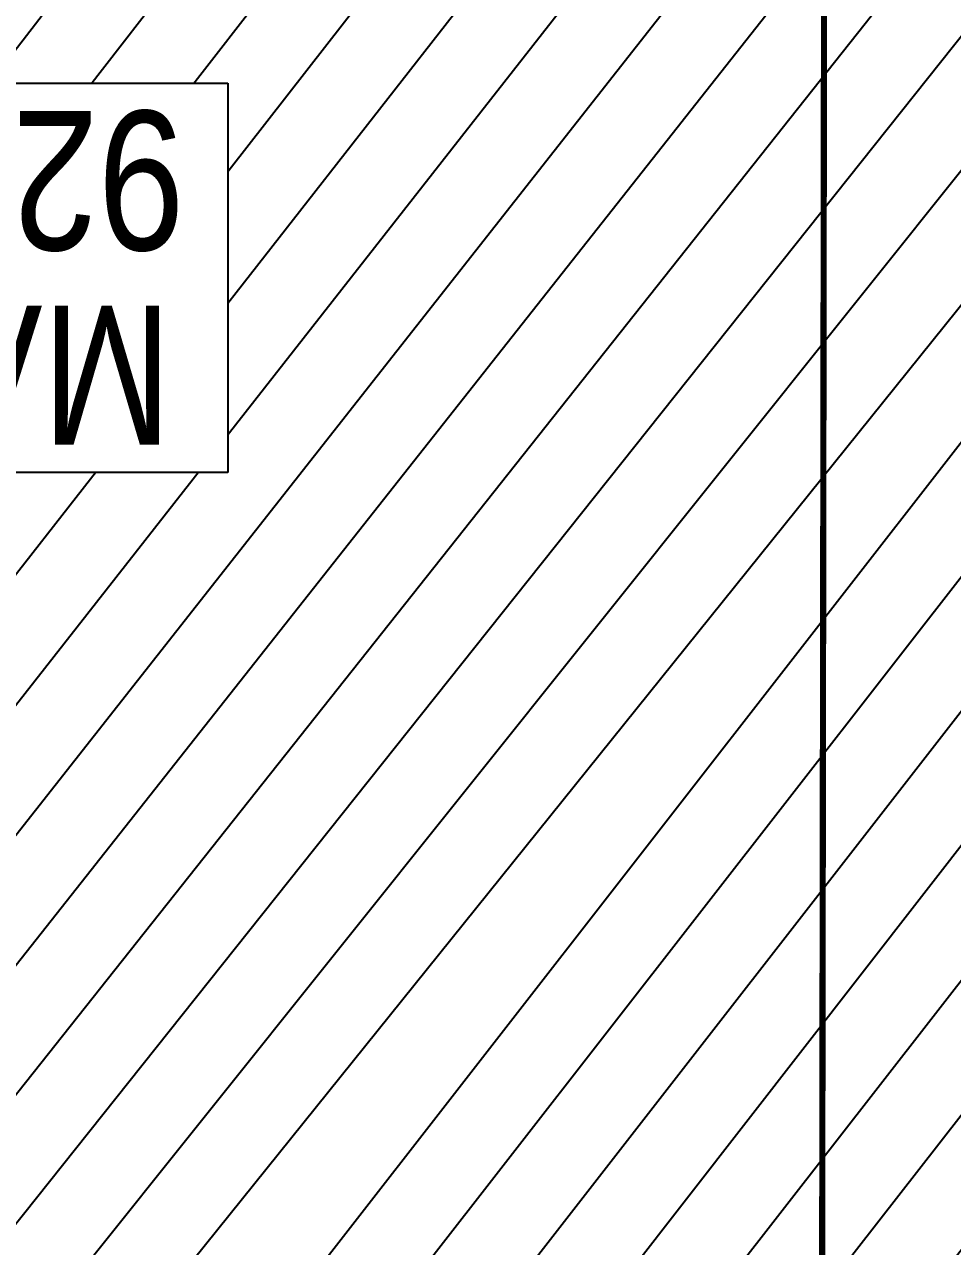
# Model space of a CAD drawing. Header units: centimetres. Extents: x -6122352 to 7132207, y -1694241 to 1947892.
# Drawn here: x 125755 to 128760, y -99115 to -95160 of the extents above; entities that cross this region are included whole.
import ezdxf
from ezdxf.xclip import XClip

# ---------------------------------------------------------------- set-up
doc = ezdxf.new("R2010")
doc.units = ezdxf.units.CM
doc.header["$MEASUREMENT"] = 0
doc.header["$XCLIPFRAME"] = 2
for name, pattern in [('DASHED2', [0.375, 0.25, -0.125]), ('XR-AR-END-SETTING OUT PLAN$0$23585-XR-AR-END-GROUND FLOOR$0$23261-XR-AR-SI-GF$0$HIDDEN', [0.375, 0.25, -0.125]), ('XR-AR-END-SETTING OUT PLAN$0$23585-XR-AR-END-GROUND FLOOR$0$XR-END-GROUND FLOOR PLAN$0$xf_6a1$0$DASHED', [0.75, 0.5, -0.25])]:
    doc.linetypes.add(name, pattern=pattern)
for name, color, linetype in [('00-MI-DIM', 7, 'Continuous'), ('@MI-REF LAYER', 7, 'Continuous'), ('B_TH_4', 7, 'Continuous')]:
    doc.layers.add(name, color=color, linetype=linetype)
for name, color, linetype, lineweight in [('@ Foundations', 4, 'DASHED2', 50), ('XR-AR-END-SETTING OUT PLAN$0$23585-XR-AR-END-GROUND FLOOR$0$A-EQUP-KITN-PLAN', 202, 'Continuous', 9), ('XR-AR-END-SETTING OUT PLAN$0$23585-XR-AR-END-GROUND FLOOR$0$A-FLOR-OVHD', 9, 'XR-AR-END-SETTING OUT PLAN$0$23585-XR-AR-END-GROUND FLOOR$0$23261-XR-AR-SI-GF$0$HIDDEN', 15), ('XR-AR-END-SETTING OUT PLAN$0$23585-XR-AR-END-GROUND FLOOR$0$A-GLAZ-SILL', 8, 'Continuous', 5), ('XR-AR-END-SETTING OUT PLAN$0$23585-XR-AR-END-GROUND FLOOR$0$A-GLAZ-WNDO', 232, 'Continuous', 9), ('XR-AR-END-SETTING OUT PLAN$0$23585-XR-AR-END-GROUND FLOOR$0$A-WALL', 7, 'Continuous', 30), ('XR-AR-END-SETTING OUT PLAN$0$23585-XR-AR-END-GROUND FLOOR$0$S-COLS', 51, 'Continuous', 40), ('XR-AR-END-SETTING OUT PLAN$0$23585-XR-AR-END-GROUND FLOOR$0$S-COLS-PATT', 8, 'Continuous', 5)]:
    doc.layers.add(name, color=color, linetype=linetype, lineweight=lineweight)
doc.styles.add('Xref group 33-41$0$Overall SOP Plan$0$LAC-609-NG10-1-XREF-GRID-125SC$0$GRID-DIM-NO', font='arial.ttf', dxfattribs={"width": 0.8})

# ---------------------------------------------------------------- blocks, each defined once
blk = doc.blocks.new('XR-AR-END-SETTING OUT PLAN$0$23585-XR-AR-END-GROUND FLOOR$0$XR-END-GROUND FLOOR PLAN$0$A$C69996ABC')
at = {"layer": 'XR-AR-END-SETTING OUT PLAN$0$23585-XR-AR-END-GROUND FLOOR$0$A-GLAZ-SILL'}
blk.add_line((0.2499999770720933, 0.9999993968456202), (0.249999977072207, 0.0999993968456252), dxfattribs=at)
at = {"layer": 'XR-AR-END-SETTING OUT PLAN$0$23585-XR-AR-END-GROUND FLOOR$0$A-GLAZ-WNDO'}
for p, q in [((-2.292778056300904e-08, 0.9999993968456202), (-2.292778056300904e-08, 0.9499993968456231)), ((0.2499999770720933, 0.9999993968456202), (-2.292778056300904e-08, 0.9999993968456202)), ((0.1499999770722127, 0.9499993968456231), (0.1499999770722127, 0.9999993968456202)), ((0.1499999770722109, 0.999999396845622), (0.1499999770722127, 0.09999939684562342)), ((-2.292778056300904e-08, 0.9499993968456231), (0.1499999770722127, 0.9499993968456231)), ((-2.292778056300904e-08, 0.9499993968456231), (-2.292778056300904e-08, 0.1499993968456224)), ((0.1499999770722127, 0.1499993968456224), (-2.292778056300904e-08, 0.1499993968456224)), ((-2.292787470992153e-08, 0.09999939684561099), (-2.292787470992153e-08, 0.1499993968456099)), ((0.1499999770722127, 0.0999993968456252), (0.1499999770722127, 0.1499993968456224)), ((0.249999977072207, 0.0999993968456252), (-2.292778056300904e-08, 0.0999993968456252))]:
    blk.add_line(p, q, dxfattribs=at)
blk.add_lwpolyline([(-2.292779299750691e-08, 0.9499993968456231), (-2.292779299750691e-08, 0.1499993968456224), (0.04999997707220416, 0.1499993968456224), (0.04999997707220416, 0.9499993968456231)], close=True, dxfattribs=at)
blk.add_lwpolyline([(0.04999997707215442, 0.0999993968456181), (-2.292784451185526e-08, 0.0999993968456181)], dxfattribs=at)
blk = doc.blocks.new('XR-AR-END-SETTING OUT PLAN$0$23585-XR-AR-END-GROUND FLOOR$0$A$C75a8815d')
at = {"layer": 'XR-AR-END-SETTING OUT PLAN$0$23585-XR-AR-END-GROUND FLOOR$0$S-COLS', "color": 252, "lineweight": 30}
blk.add_lwpolyline([(-0.02568697929382324, 8599.999128341675), (-0.02568745613098145, 7599.999128580093), (249.974312543869, 7599.999128341675), (249.9743130207062, 8599.999128341675)], close=True, dxfattribs=at)
blk = doc.blocks.new('XR-AR-END-SETTING OUT PLAN')
at = {"layer": 'XR-AR-END-SETTING OUT PLAN$0$23585-XR-AR-END-GROUND FLOOR$0$A-EQUP-KITN-PLAN', "color": 8}
for p, q in [((3650.109346702695, 14099.99880218506), (5250.113769307733, 14099.9988026619)), ((3650.1093467623, 13849.9988026619), (3650.109346702695, 14099.99880218506)), ((5250.113769546151, 13849.99880218506), (5250.113769307733, 14099.9988026619)), ((3650.109004810452, 13749.9988026619), (5250.113769248128, 13749.9988026619)), ((3850.109238997102, 11100.00033140182), (3850.107901349664, 13149.99880361557)), ((5650.107139065862, 13149.99880218506), (3850.107901349664, 13149.99880361557)), ((5650.107138469815, 11100.00778436661), (3850.109238997102, 11100.00033140182))]:
    blk.add_line(p, q, dxfattribs=at)
at = {"layer": 'XR-AR-END-SETTING OUT PLAN$0$23585-XR-AR-END-GROUND FLOOR$0$A-EQUP-KITN-PLAN', "color": 8, "linetype": 'XR-AR-END-SETTING OUT PLAN$0$23585-XR-AR-END-GROUND FLOOR$0$XR-END-GROUND FLOOR PLAN$0$xf_6a1$0$DASHED'}
for p, q in [((3650.110123351216, 12899.99910211563), (3650.107762530446, 13849.9988026619)), ((3250.108286634088, 12899.99910211563), (3650.110123351216, 12899.99910211563)), ((5650.107175782323, 10900.00331449509), (3850.106041803956, 10900.00036239624))]:
    blk.add_line(p, q, dxfattribs=at)
at = {"layer": 'XR-AR-END-SETTING OUT PLAN$0$23585-XR-AR-END-GROUND FLOOR$0$A-FLOR-OVHD', "color": 8, "ltscale": 5}
for p, q in [((5250.252145186067, 13849.9988026619), (3650.247722819448, 13849.99880218506)), ((5250.113769248128, 13749.9988026619), (3650.10934664309, 13749.99880218506)), ((5650.107102051377, 12949.99724912643), (5650.107101693749, 11300.00188589096)), ((5750.105340138078, 12949.99724960327), (5750.107102289796, 11300.00188541412)), ((3250.106041446328, 11000.02068042755), (3750.106041744351, 10499.99855422974)), ((3750.106041803956, 10999.99855422974), (3250.106041803956, 10499.99855327606))]:
    blk.add_line(p, q, dxfattribs=at)
at = {"layer": 'XR-AR-END-SETTING OUT PLAN$0$23585-XR-AR-END-GROUND FLOOR$0$A-WALL', "color": 8}
for points in [[(3000.102068737149, 12899.99910259247), (3250.103869214654, 12899.99910211563), (3250.103198900819, 13749.9988026619), (3250.102675631642, 14849.99877595901), (3000.10211391747, 14849.99877595901)], [(3650.084305241704, 13749.99880218506), (3250.103198900819, 13749.9988026619), (3250.103199318051, 13849.9988026619), (3650.084305599332, 13849.9988026619)], [(5250.089069798589, 13749.99880170822), (5250.089070156217, 13849.99880313873), (5750.107358172536, 13849.99880313873), (5750.105340138078, 12949.99724960327), (5650.107102051377, 12949.99724912643), (5650.107250109315, 13749.99880218506)], [(5650.105998054147, 10500.00084495544), (5750.106065586209, 10500.00084400177), (5750.107102289796, 11300.00188541412), (5650.107101693749, 11300.00188589096)]]:
    blk.add_lwpolyline(points, close=True, dxfattribs=at)
for points in [[(3850.106042101979, 10500.01968860626), (5750.107330158353, 10500.00084400177), (5750.107415214181, 10250.00188541412), (4790.107357934117, 10249.9985537529), (4790.107358291745, 10149.99855566025), (4540.107357993722, 10149.99855566025), (4540.10735835135, 10249.9985537529), (3000.102095916867, 10249.99855327606), (3000.102079048753, 11999.99910259247), (3250.104392960668, 11999.99910163879), (3250.104392841458, 11100.02067995071), (3850.106042161584, 11100.02068090439), (3850.10604198277, 10499.99947547913)], [(3750.106041803956, 10700.02068090439), (3750.106041803956, 10999.99855422974), (3450.106041863561, 11000.02068042755), (3250.106041446328, 11000.02068042755), (3250.106041803956, 10499.99855327606), (3750.106041744351, 10499.99855422974), (3750.106041803956, 10700.02068090439)]]:
    blk.add_lwpolyline(points, dxfattribs=at)
at = {"color": 8, "xscale": 1000.000000000001, "yscale": 1000.000000000001, "zscale": 1000.000000000001}
blk.add_blockref('XR-AR-END-SETTING OUT PLAN$0$23585-XR-AR-END-GROUND FLOOR$0$XR-END-GROUND FLOOR PLAN$0$A$C69996ABC', (3000.101009145379, 11899.99970579147), dxfattribs=at)
at = {"layer": 'XR-AR-END-SETTING OUT PLAN$0$23585-XR-AR-END-GROUND FLOOR$0$S-COLS-PATT', "color": 8}
blk.add_blockref('XR-AR-END-SETTING OUT PLAN$0$23585-XR-AR-END-GROUND FLOOR$0$A$C75a8815d', (3000.129344239831, 5499.998310089111), dxfattribs=at)
blk = doc.blocks.new('END UNIT')
at = {"xscale": 0.001, "yscale": 0.001, "zscale": 0.001}
blk.add_blockref('XR-AR-END-SETTING OUT PLAN', (-9.150201729830158, 0), dxfattribs=at)
blk = doc.blocks.new('TH_4')
blk.add_blockref('END UNIT', (495802.3053798428, 2769130.514097063))
blk = doc.blocks.new('A$C780da55d')
at = {"layer": 'B_TH_4', "xscale": 1.000039159572381, "yscale": 1.000039159572381, "zscale": 1.000039159572381}
blk.add_blockref('TH_4', (-495814.0704651335, -2769239.302089663), dxfattribs=at)
blk = doc.blocks.new('23585-XR-AR-MALDIVE-2$0$TH_4')
blk.add_blockref('A$C780da55d', (495794.655359471, 2769130.864096801))
at = {"layer": '@ Foundations', "linetype": 'DASHED2', "ltscale": 0.25}
blk.add_lwpolyline([(495795.2303024774, 2769142.764769025), (495797.3303024773, 2769142.764769025), (495797.3303024773, 2769145.464769024), (495795.2303024774, 2769145.464769024)], close=True, dxfattribs=at)
blk = doc.blocks.new('M3 REF WITH TABLES')
at = {"color": 1, "const_width": 0.01999999999999999}
blk.add_lwpolyline([(85.7025496896822, 93.44869253737852), (85.94926366512664, 88.45403980836272), (95.71239122212864, 79.48462367570028), (95.46231045969762, 79.20784300472587), (95.71239122212864, 79.48462367570028), (98.09716160479002, 77.3257694337517), (103.1488796852063, 77.41974629182369)], dxfattribs=at)

msp = doc.modelspace()

# ---------------------------------------------------------------- block references
at = {"layer": '@MI-REF LAYER'}
ref = msp.add_blockref('23585-XR-AR-MALDIVE-2$0$TH_4', (496417964.9591807, 2768957759.234045), dxfattribs=dict(at, xscale=1000, yscale=1000, zscale=1000, rotation=179.9898026793493))
XClip(ref).set_block_clipping_path([(495835.3952632253, 2769130.5143983634), (495835.3955449336, 2769154.454259045), (495832.31072781887, 2769154.454277743), (495826.31069717463, 2769154.4542400045), (495820.3105747942, 2769154.45435022), (495814.30548654683, 2769154.454312696), (495808.3105498841, 2769154.4542752365), (495802.31054505054, 2769154.4543360225), (495793.35712816194, 2769154.454291232), (495793.3583734059, 2769130.514380163)])

# ---------------------------------------------------------------- next in the draw order: wipeouts: each hides what was drawn before it
msp.add_wipeout([(128972.78564538565, -89970.97193029997), (92671.79725608348, -89964.10626118808), (92671.27349813687, -104238.34236081815), (98921.51899559154, -104239.45475805369), (98921.43785482732, -103938.82510741167), (122722.87122257455, -103943.06121123041), (122722.68307110868, -104243.69081319368), (128972.92857313139, -104244.77546120252)]).dxf.layer = '@MI-REF LAYER'

# ---------------------------------------------------------------- next in the draw order: hatches: boundary and pattern name
h = msp.add_hatch(dxfattribs=at)
h.set_pattern_fill('ANSI31', color=256, scale=1999.999998458916, angle=6.722712845868625)
h.set_pattern_definition([(51.72271284586864, (-2377388365.755942, -1504087993.217153), (-196.2554993275065, 154.8669715833345), [])])
h.paths.add_polyline_path([(122722.8712224877, -103943.0612112809), (122722.6830714242, -104243.690813177), (128972.9285688721, -104244.8032133181), (128972.7856444257, -89970.97758180392), (92671.79715864702, -89964.62232814953), (92669.09752416589, -104238.4531772758), (98917.7768105872, -104239.5814400986), (98902.33546063656, -103927.5114286937)])

# ---------------------------------------------------------------- next in the draw order: linework, layer by layer
at = {"layer": '@MI-REF LAYER', "color": 1, "const_width": 20}
msp.add_lwpolyline([(131870.9638923952, -84528.28580609628), (128354.4703711198, -88083.80222202976), (128334.6866752812, -101341.5808466914), (127961.6699191201, -101344.1160362723), (128334.6866752812, -101341.5808466914), (128353.4824001534, -104558.322697808), (131834.9123044816, -108220.0617703127)], dxfattribs=at)

# ---------------------------------------------------------------- next in the draw order: texts
at = {"layer": '00-MI-DIM', "color": 7, "insert": (126323.276092575, -96519.75519498819, -157.461039985285), "char_height": 450.0000000000002, "width": 2056.8768805703, "attachment_point": 1, "rotation": 179.9888605494505, "line_spacing_factor": 0.8394388776454546, "style": 'Xref group 33-41$0$Overall SOP Plan$0$LAC-609-NG10-1-XREF-GRID-125SC$0$GRID-DIM-NO', "bg_fill": 19, "box_fill_scale": 1.2, "bg_fill_color": 256, "bg_fill_transparency": 0}
msp.add_mtext('\\pxqc;MA0325 9217436', dxfattribs=at)

# ---------------------------------------------------------------- next in the draw order: block references
at = {"layer": '@MI-REF LAYER', "xscale": 1000, "yscale": 1000, "zscale": 1000, "rotation": 312.4882889992022}
msp.add_blockref('M3 REF WITH TABLES', (5073.57098191743, -84448.84299303715), dxfattribs=at)

doc.saveas('drawing.dxf')
